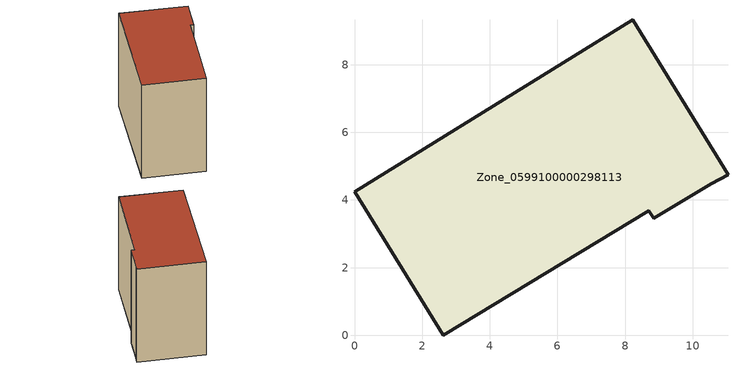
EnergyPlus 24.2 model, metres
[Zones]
Zone_0599100000298113
 floor ground (C_G): 8.69,3.68 2.62,0 0,4.24 8.22,9.33 11.04,4.74 10.54,4.48 8.84,3.46 z0
 wall outside (C_F): 8.22,9.33 0,4.24 2.62,0 8.69,3.68 8.84,3.46 10.54,4.48 11.04,4.74 8.22,9.33 z0:8.59
 roof outside (C_R): 10.54,4.48 11.04,4.74 8.22,9.33 0,4.24 2.62,0 8.69,3.68 8.84,3.46 z8.59
[BUILDING]
Pand.0599100000298113: North Axis=0; Terrain=City; Loads Convergence Tolerance Value=0.04; Temperature Convergence Tolerance Value=0.4; Solar Distribution=FullExterior; Maximum Number of Warmup Days=25; Minimum Number of Warmup Days=1
[Site:Location]
Rotterdam.The.Hague.AP_ZH_NLD Design_Conditions: Latitude=51.96; Longitude=4.45; Time Zone=1; Elevation=-4.5
[SITE:GROUNDTEMPERATURE:BUILDINGSURFACE]
18, 18, 18, 18, 18, 18, 18, 18, 18, 18, 18, 18
[MATERIAL] Thermal Absorptance=0.9; Solar Absorptance=0.7; Visible Absorptance=0.7
Name | Roughness | Thickness | Conductivity | Density | Specific Heat
G.TC.1992-2005 | MediumSmooth | 0.15 | 0.06 | 540 | 1210
F.TC.1992-2005 | Rough | 0.3 | 0.12 | 1920 | 840
R.TC.1992-2005 | MediumRough | 0.2 | 0.08 | 1500 | 1000
[CONSTRUCTION]
C_G: G.TC.1992-2005
C_F: F.TC.1992-2005
C_R: R.TC.1992-2005
[ZONE]
Zone_0599100000298113: Type=1; Multiplier=1; Ceiling Height=Autocalculate; Volume=Autocalculate; Floor Area=autocalculate; Part of Total Floor Area=Yes
[ZONEINFILTRATION:DESIGNFLOWRATE]
Infil_Zone_0599100000298113: Zone or ZoneList or Space or SpaceList=Zone_0599100000298113; Schedule=AlwaysOn; Design Flow Rate Calculation Method=Flow/Area; Flow Rate per Floor Area=0.0015; Constant Term Coefficient=1; Temperature Term Coefficient=0; Velocity Term Coefficient=0; Velocity Squared Term Coefficient=0
[HVACTEMPLATE:ZONE:IDEALLOADSAIRSYSTEM]
Zone_0599100000298113: Maximum Heating Supply Air Temperature=50; Minimum Cooling Supply Air Temperature=13; Maximum Heating Supply Air Humidity Ratio=0.0156; Minimum Cooling Supply Air Humidity Ratio=0.0077; Heating Limit=NoLimit; Cooling Limit=NoLimit; Dehumidification Control Type=ConstantSensibleHeatRatio; Cooling Sensible Heat Ratio=0.7; Dehumidification Setpoint=60; Humidification Control Type=None; Humidification Setpoint=30; Outdoor Air Method=None; Outdoor Air Flow Rate per Person=0.00944; Outdoor Air Flow Rate per Zone Floor Area=0; Outdoor Air Flow Rate per Zone=0; Demand Controlled Ventilation Type=None; Outdoor Air Economizer Type=NoEconomizer; Heat Recovery Type=None; Sensible Heat Recovery Effectiveness=0.7; Latent Heat Recovery Effectiveness=0.65
[ZONECONTROL:THERMOSTAT]
ThermostatControl_Zone_0599100000298113: Zone or ZoneList=Zone_0599100000298113; Control Type Schedule=DualSetpointControlType; Control 1=Thermostat_Zone_0599100000298113; Temperature Difference Between Cutout And Setpoint=0
[THERMOSTATSETPOINT:DUALSETPOINT]
Thermostat_Zone_0599100000298113: Heating Setpoint Temperature Schedule=HeatingSetpoint_Zone_0599100000298113; Cooling Setpoint Temperature Schedule=CoolingSetpoint_Zone_0599100000298113
[SCHEDULE:COMPACT]
HeatingSetpoint_Zone_0599100000298113: Through: 12/31, For: AllDays, Until: 24:00, 21
CoolingSetpoint_Zone_0599100000298113: Through: 12/31, For: AllDays, Until: 24:00, 24
DualSetpointControlType: Through: 12/31, For: AllDays, Until: 24:00, 4
AlwaysOn: Through: 12/31, For: AllDays, Until: 24:00, 1
